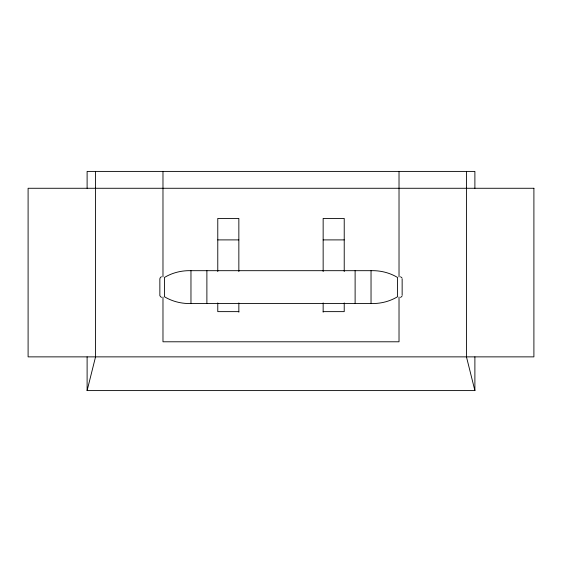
<?xml version="1.0" encoding="UTF-8"?>
<svg xmlns="http://www.w3.org/2000/svg" width="562" height="562" viewBox="0 0 562 562"><rect width="100%" height="100%" fill="white"/><g stroke="black" fill="none" stroke-linecap="round" stroke-linejoin="round"><path stroke-width="0.84" d="M474.89 356.87L474.89 390.59L87.11 390.59L95.54 356.87L95.54 171.41M401.949 296.293L400.544 297.481M161.456 276.736L160.388 277.417L159.854 278.801L159.861 295.738L161.456 297.481M371.032 270.687C380.277 270.399 389.621 272.682 397.552 277.473L397.552 296.736C389.621 301.534 380.277 303.81 371.032 303.529L190.968 303.529C181.723 303.81 172.379 301.534 164.448 296.736L164.448 277.473C172.379 272.682 181.723 270.399 190.968 270.687L371.032 270.687L371.032 303.529M217.775 239.897L238.85 239.897M323.15 239.897L344.225 239.897M238.85 311.629L217.775 311.629L217.775 302.918M323.15 311.629L344.225 311.629L344.225 302.918M400.544 276.736L401.949 277.916M474.89 390.59L466.46 356.87L466.46 171.41M474.89 188.27L474.89 171.41L87.11 171.41L87.11 188.27M402.146 278.801L402.146 295.415M399.02 171.41L399.02 276.876M399.02 297.052L399.02 341.787L162.98 341.787L162.98 297.052M355.114 270.687L355.114 303.529M344.225 271.565L344.225 218.428L323.15 218.428L323.15 271.565M323.15 302.918L323.15 312.191M238.85 271.565L238.85 218.428L217.775 218.428L217.775 271.565M238.85 302.918L238.85 312.191M206.886 270.687L206.886 303.529M190.968 270.687L190.968 303.529M162.98 171.41L162.98 276.876M87.11 356.87L87.11 390.59M533.9 188.27L28.1 188.27L28.1 356.87L533.9 356.87L533.9 188.27"/></g></svg>
